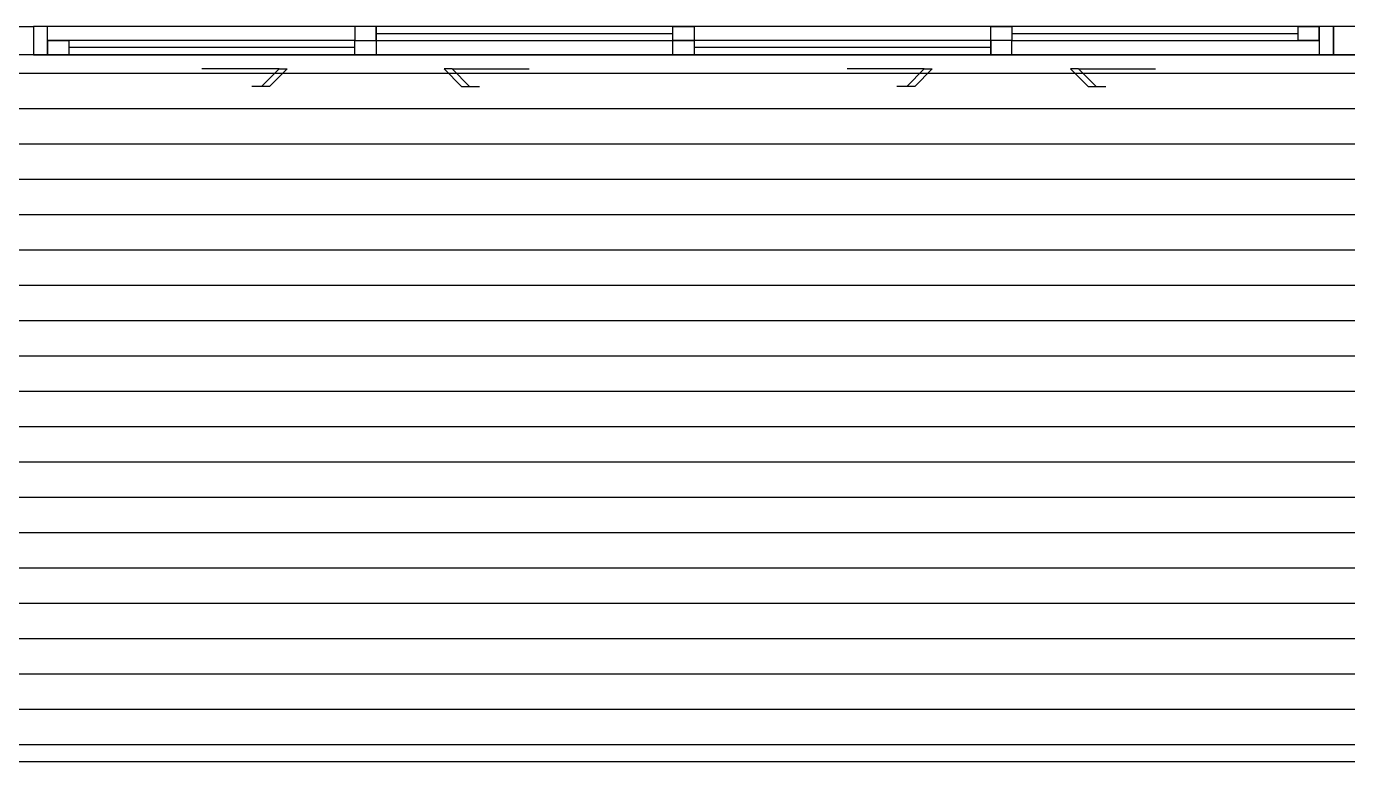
# Model space of a CAD drawing. Header units: inches. Extents: x -1366 to 1207, y -585 to 2554.
# Drawn here: x 733.987 to 738.662, y 1998.09 to 2000.69 of the extents above; entities that cross this region are included whole.
import ezdxf

# ---------------------------------------------------------------- set-up
doc = ezdxf.new("R2010")
doc.units = ezdxf.units.IN
doc.header["$MEASUREMENT"] = 0
for name, color, linetype in [('Floor-2', 9, 'CONTINUOUS'), ('Floor-Wood', 37, 'CONTINUOUS'), ('WALL', 7, 'CONTINUOUS'), ('wind', 7, 'CONTINUOUS')]:
    doc.layers.add(name, color=color, linetype=linetype)

msp = doc.modelspace()

# ---------------------------------------------------------------- hatches: boundary and pattern name
at = {"layer": 'Floor-Wood'}
h = msp.add_hatch(dxfattribs=at)
h.set_pattern_fill('LINE', color=256)
h.set_pattern_definition([(0, (738.36167, 2014.7753), (0, 0.125), [])])
h.paths.add_polyline_path([(732.9117, 1998.0904), (743.9117, 1998.0904), (743.9117, 2000.5904), (732.9117, 2000.5904)])

# ---------------------------------------------------------------- linework, layer by layer
at = {"layer": 'Floor-2'}
msp.add_lwpolyline([(732.9117, 1998.0904), (743.9117, 1998.0904), (743.9117, 2000.5904), (732.9117, 2000.5904)], close=True, dxfattribs=at)
at = {"layer": 'WALL'}
for points in [[(733.9117, 2000.5904), (733.9117, 2000.6904), (734.0117, 2000.6904), (734.0117, 2000.5904)], [(738.7117, 2000.5904), (738.7117, 2000.6904), (738.6117, 2000.6904), (738.6117, 2000.5904)]]:
    msp.add_lwpolyline(points, close=True, dxfattribs=at)
at = {"layer": 'wind'}
for p, q in [((735.2242, 2000.6654), (736.2742, 2000.6654)), ((737.4742, 2000.6654), (738.4867, 2000.6654)), ((735.1492, 2000.6154), (734.1367, 2000.6154)), ((737.3992, 2000.6154), (736.3492, 2000.6154))]:
    msp.add_line(p, q, dxfattribs=at)
at = {"layer": 'wind', "color": 8}
for p, q in [((734.8806, 2000.5404), (734.6078, 2000.5404)), ((735.4927, 2000.5404), (735.7655, 2000.5404)), ((737.1636, 2000.5404), (736.8908, 2000.5404)), ((737.7097, 2000.5404), (737.9825, 2000.5404))]:
    msp.add_line(p, q, dxfattribs=at)
at = {"layer": 'wind'}
for points in [[(734.0117, 2000.5904), (734.0617, 2000.5904), (734.0617, 2000.6904), (734.0117, 2000.6904)], [(735.1492, 2000.6404), (735.2242, 2000.6404), (735.2242, 2000.6904), (735.1492, 2000.6904)], [(736.3492, 2000.6404), (736.2742, 2000.6404), (736.2742, 2000.6904), (736.3492, 2000.6904)], [(737.4742, 2000.6404), (737.3992, 2000.6404), (737.3992, 2000.6904), (737.4742, 2000.6904)], [(738.5617, 2000.6404), (738.4867, 2000.6404), (738.4867, 2000.6904), (738.5617, 2000.6904)], [(738.5617, 2000.5904), (738.6117, 2000.5904), (738.6117, 2000.6904), (738.5617, 2000.6904)], [(734.0617, 2000.6404), (734.1367, 2000.6404), (734.1367, 2000.5904), (734.0617, 2000.5904)], [(735.1492, 2000.6404), (735.2242, 2000.6404), (735.2242, 2000.5904), (735.1492, 2000.5904)], [(736.2742, 2000.6404), (736.3492, 2000.6404), (736.3492, 2000.5904), (736.2742, 2000.5904)], [(737.4742, 2000.6404), (737.3992, 2000.6404), (737.3992, 2000.5904), (737.4742, 2000.5904)]]:
    msp.add_lwpolyline(points, close=True, dxfattribs=at)
at = {"layer": 'wind', "color": 8}
for points in [[(734.0117, 2000.5904), (738.6117, 2000.5904), (738.6117, 2000.6904), (734.0117, 2000.6904)], [(735.2242, 2000.6404), (736.2742, 2000.6404), (736.2742, 2000.6904), (735.2242, 2000.6904)], [(738.5617, 2000.6904), (737.4742, 2000.6904), (737.4742, 2000.6404), (738.5617, 2000.6404)], [(734.0617, 2000.5904), (735.1492, 2000.5904), (735.1492, 2000.6404), (734.0617, 2000.6404)], [(737.3992, 2000.6404), (736.3492, 2000.6404), (736.3492, 2000.5904), (737.3992, 2000.5904)]]:
    msp.add_lwpolyline(points, close=True, dxfattribs=at)
for points in [[(734.8188, 2000.4785), (734.8806, 2000.5404), (734.9089, 2000.5404), (734.847, 2000.4785), (734.8188, 2000.4785), (734.7839, 2000.4785)], [(735.5546, 2000.4785), (735.4927, 2000.5404), (735.4644, 2000.5404), (735.5263, 2000.4785), (735.5546, 2000.4785), (735.5894, 2000.4785)], [(737.1017, 2000.4785), (737.1636, 2000.5404), (737.1919, 2000.5404), (737.13, 2000.4785), (737.1017, 2000.4785), (737.0669, 2000.4785)], [(737.7716, 2000.4785), (737.7097, 2000.5404), (737.6814, 2000.5404), (737.7433, 2000.4785), (737.7716, 2000.4785), (737.8064, 2000.4785)]]:
    msp.add_lwpolyline(points, dxfattribs=at)

doc.saveas('drawing.dxf')
